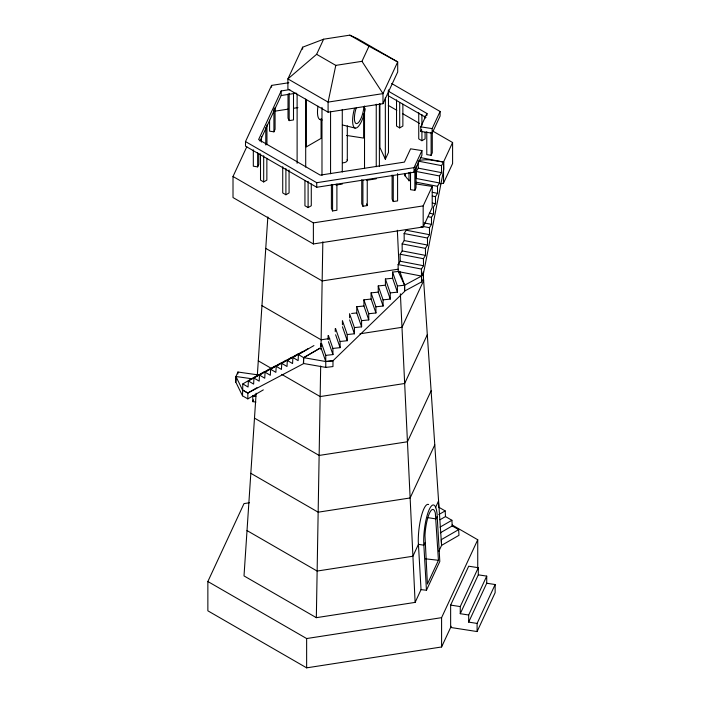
<?xml version="1.0" encoding="UTF-8"?>
<svg xmlns="http://www.w3.org/2000/svg" width="703" height="703" viewBox="0 0 703 703"><rect width="100%" height="100%" fill="white"/><g stroke="black" fill="none" stroke-linecap="round" stroke-linejoin="round"><path stroke-width="1.05" d="M428.619 504.526A26.046 6.239 -83.5 0 0 421.607 515.246A26.046 6.239 -83.5 0 0 418.276 541.644L421.035 589.632L415.121 602.392L316.332 617.673L320.682 366.008M320.963 349.637L322.835 241.779M235.637 382.309L235.944 376.5L237.948 372.028L257.474 374.804M237.851 373.97L237.948 372.028M263.326 389.875L247.834 398.882L242.5 395.824L242.825 383.908L258.317 374.901M263.88 371.966L248.387 380.973L248.062 387.028L242.825 383.908M269.442 369.031L253.95 378.038L253.625 384.093L248.387 380.973M275.005 366.096L259.512 375.103L259.187 381.158L253.95 378.038M280.567 363.161L265.075 372.168L264.75 378.223L259.512 375.103M286.13 360.226L270.637 369.242L270.312 375.288L265.075 372.168M291.692 357.291L276.2 366.307L275.875 372.353L270.637 369.242M298.169 353.829L281.762 363.372L281.437 369.418L276.2 366.307M302.817 351.43L287.325 360.437L287 366.491L281.762 363.372M308.38 348.495L292.887 357.502L292.562 363.556L287.325 360.437M313.942 345.56L298.45 354.567L298.125 360.621L292.887 357.502M399.77 271.305L404.603 285.216L404.647 291.394L332.985 360.771L332.967 366.571L325.779 367.397L303.626 363.513L303.626 357.651L320.085 348.143L303.687 357.686L303.362 363.741L247.728 393.082L242.5 389.963L235.944 376.5L252.219 378.812M256.138 393.258L244.011 575.915L316.332 617.673M257.28 375.973L267.843 216.946M349.813 35.15L368.978 46.213L361.966 61.328L335.788 65.379L328.09 102.102L328.09 112.181L382.986 103.684L397.696 71.996L397.696 61.917L357.511 38.718L349.813 35.15L323.635 39.201L302.615 47.206L287.905 78.903L287.905 88.973L328.09 112.181M255.892 402.081L252.764 401.641L253.511 399.849M289.812 89.606L281.174 90.942L258.625 139.546L320.243 175.126L404.418 162.103L410.587 148.825L421.941 150.583L421.941 155.161L414.023 172.226L316.728 187.27L245.505 146.154L245.505 141.575L271.578 85.397L288.871 82.726M416.202 183.729A22.074 12.751 0 0 0 418.109 184.256L432.204 186.436L432.204 207.499L423.171 226.964L313.38 243.95L233.009 197.552L233.009 176.488L246.797 146.769M260.005 141.145L281.174 95.52L281.174 90.942M253.317 149.818L253.317 166.198L257.658 166.875L258.818 164.37L258.818 153.447M269.583 120.239L269.583 131.162L273.915 131.83L275.075 129.334L275.075 107.489M368.978 46.213L397.696 61.917L382.986 93.613L328.09 102.102L287.905 78.903L316.622 54.316L323.635 39.201M379.901 103.578L379.901 147.481L385.341 159.203L388.478 152.437L388.478 89.879M451.194 626.268L441.589 646.971L306.64 667.85L207.86 610.819L207.86 581.513L244.011 503.603L249.416 502.768M391.659 83.508L440.096 111.469L440.096 116.048L432.143 133.183L420.781 131.426L420.781 126.848L426.976 113.499L388.109 91.056M420.781 131.426L421.668 129.519M414.023 172.226L414.023 167.639L421.941 150.583M432.143 133.183L432.143 128.605L440.096 111.469M410.517 172.191L410.517 189.669L414.858 190.337L416.018 187.842L416.018 165.996M426.783 131.698L426.783 154.634L431.115 155.301L432.275 152.797L432.275 132.05M420.992 226.7L423.171 226.964L423.171 205.9L432.204 186.436M440.509 183.799L443.523 183.105L443.523 162.042L452.591 142.516L432.732 131.048M443.523 183.105L452.591 163.579L452.591 142.516M423.645 280.629L401.984 327.308L359.945 333.811M427.31 334.698L404.664 383.495L320.155 396.571L281.718 374.383M431.115 390.789L407.45 441.774L319.136 455.439L254.486 418.109M434.779 444.858L410.13 497.961L318.151 512.188L250.822 473.312M435.412 507.777L438.584 500.94M425.016 542.698L423.856 545.194L418.434 544.359L412.916 556.24L317.132 571.056L247.017 530.572M437.204 516.424L436.053 518.919L427.477 517.593M438.892 551.17L441.589 545.352L441.264 539.676L458.646 529.64L458.971 535.317L441.589 545.352L423.057 271.999M438.435 560.291L427.398 584.07L424.972 535.466A21.547 5.158 -83.5 0 1 429.515 513.12A21.547 5.158 -83.5 0 1 435.342 513.137L438.435 560.291L425.464 558.823M426.449 590.248L439.806 561.477L437.038 513.48A26.046 6.239 -83.5 0 0 429.296 509.411A26.046 6.239 -83.5 0 0 423.689 542.25L426.449 590.248L421.035 589.632M441.589 646.971L441.589 617.665L477.741 539.755L452.099 524.948M495.14 584.536L477.1 623.42L468.681 622.12L486.722 583.235L495.14 584.536L495.14 592.673L477.1 631.558L450.641 627.463L450.641 605.098L468.69 566.214L478.304 567.699L478.304 574.817L460.263 613.701L468.681 615.002L486.722 576.117L478.304 574.817M460.263 613.701L460.263 606.584L478.304 567.699M421.51 281.947L423.478 278.608L423.478 272.746L421.51 276.077L421.51 281.947L404.603 291.077L404.603 285.216L398.241 271.516M420.412 157.577L443.725 162.077L441.484 165.618L441.572 172.639L439.48 175.961L439.568 182.982L416.255 178.492L416.167 171.47L418.267 168.149L418.188 162.129M443.725 162.077L443.813 169.098L423.61 272.755L421.51 276.077L398.206 271.586L398.109 264.565L400.209 261.244L400.121 254.222L402.213 250.901L402.125 243.879L404.216 240.558L404.128 233.528L406.229 230.206L429.533 234.705L429.445 227.684L431.545 224.362L431.449 217.341L433.549 214.02L433.461 206.998L435.552 203.668L435.465 196.647L437.565 193.325L437.468 186.304L439.568 182.982M398.733 271.411L392.564 272.07L397.397 285.98L404.603 285.216L421.51 276.077L421.422 269.056L423.522 265.734L423.426 258.713L425.526 255.391L425.438 248.37L427.529 245.048L427.442 238.027L429.533 234.705M247.728 393.082L256.947 387.722M260.514 153.895L260.514 180.109L263.687 181.936L266.859 180.109L266.859 158.263M396.527 99.852L396.527 126.065L399.699 127.902L402.872 126.065L402.872 104.22M282.729 166.716L282.729 192.93L285.901 194.766L289.074 192.93L289.074 169.994M418.742 112.682L418.742 138.895L421.914 140.723L425.087 138.895L425.087 132.34M304.935 180.636L304.935 205.759L308.107 207.587L311.28 205.759L311.28 183.914M438.769 514.596L445.175 510.905L445.5 516.573L451.906 520.273L452.24 525.941L458.646 529.64M440.008 519.745L445.5 516.573M440.016 527.136L451.906 520.273M440.342 532.812L452.24 525.941M281.174 95.52L296.288 93.183M274.267 111.267L288.265 109.106M293.643 108.271L297.949 107.603M288.01 94.079L288.01 118.113L289.17 120.617L293.502 119.941L293.502 92.638M245.505 141.575L316.728 182.692L414.023 167.639M335.885 185.047L342.282 184.063M366.65 180.293L376.246 178.808M331.403 184.414L331.403 208.448L332.563 210.944L336.904 210.276L336.904 184.063M361.746 179.722L361.746 203.747L362.915 206.251L367.247 205.584L367.247 179.37M392.098 175.029L392.098 199.054L393.258 201.559L397.59 200.891L397.59 173.579M233.009 176.488L313.38 222.886L423.171 205.9M398.118 269.196L322.159 280.945L265.752 248.379M329.76 338.477L321.139 339.813L261.955 305.647M207.86 581.513L306.64 638.544L441.589 617.665M385.393 279.003L392.599 278.239L397.432 292.158L390.227 292.914L385.393 279.003L385.437 285.181L390.27 299.091L383.065 299.856L378.232 285.945L385.437 285.181M371.061 292.879L378.267 292.114L383.109 306.033L375.903 306.798L371.061 292.879L371.105 299.056L375.938 312.967L368.732 313.731L363.899 299.821L371.105 299.056M356.729 306.754L363.943 305.998L368.776 319.909L361.57 320.673L356.729 306.754L356.773 312.932L361.606 326.842L354.4 327.607L349.567 313.696L349.593 317.809M351.623 313.476L356.773 312.932M342.431 324.751L342.405 320.63L347.238 334.549L354.444 333.784L354.4 327.607M335.586 328.565L340.076 341.482L347.282 340.718L347.238 334.549M328.415 335.507L332.906 348.424L340.111 347.66L340.076 341.482M321.596 343.433L325.744 355.358L332.95 354.593L332.906 348.424M252.632 395.763L255.883 396.228L252.764 395.78L252.764 401.641M420.781 126.848L432.143 128.605M346.526 135.433L363.618 138.078L363.618 113.939M443.523 162.042L429.428 159.862A22.074 12.751 0 0 0 419.041 160.548M450.641 605.098L460.263 606.584M303.626 357.651L325.779 361.535L332.985 360.771L325.779 361.535L321.289 348.618M418.171 161.119L441.484 165.618M418.267 168.149L441.572 172.639M416.167 171.47L439.48 175.961M416.281 182.218L437.468 186.304M432.266 192.306L437.565 193.325M432.283 196.04L435.465 196.647M432.38 203.062L435.552 203.668M429.313 213.202L433.549 214.02M428.276 216.726L431.449 217.341M424.129 222.93L431.545 224.362M423.092 226.454L429.445 227.684M404.128 233.528L427.442 238.027M404.216 240.558L427.529 245.048M402.125 243.879L425.438 248.37M402.213 250.901L425.526 255.391M400.121 254.222L423.426 258.713M400.209 261.244L423.522 265.734M398.109 264.565L421.422 269.056M320.041 119.51L322.167 120.028M342.396 124.958L355.173 128.078M242.5 389.963L247.834 393.021L247.834 398.882M316.622 54.316L335.788 65.379M388.109 95.634L426.027 117.533M388.293 105.397L396.8 110.309M402.476 113.578L419.498 123.412M258.291 360.85L271.411 368.425M445.175 510.905L438.769 507.206L438.435 501.529M298.45 354.567L303.687 357.686M361.966 61.328L382.986 93.613L382.986 103.684M242.5 395.824L235.944 382.362L235.944 376.5M366.474 203.914L367.247 205.584M349.611 319.874L354.444 333.784M342.44 326.807L347.282 340.718M335.621 334.742L340.111 347.66M328.459 341.676L332.95 354.593M397.344 230.25L398.944 263.643M400.385 293.845L415.121 602.392M397.397 285.98L397.432 292.158M392.564 272.07L392.599 278.239M390.227 292.914L390.27 299.091M383.065 299.856L383.109 306.033M378.232 285.945L378.267 292.114M375.903 306.798L375.938 312.967M368.732 313.731L368.776 319.909M363.899 299.821L363.943 305.998M361.57 320.673L361.606 326.842M335.243 328.6L335.261 331.684M328.081 335.542L328.108 339.654M325.744 355.358L325.779 367.397M320.92 343.503L320.937 346.597M486.722 576.117L486.722 583.235M477.741 539.755L477.741 569.061M477.1 623.42L477.1 631.558M468.681 615.002L468.681 622.12M431.115 132.366L431.115 155.301M426.976 113.499L426.976 115.336M425.087 115.951L425.087 118.139M421.914 114.51L421.914 125.433M421.914 130.89L421.914 140.723M414.858 169.59L414.858 190.337M409.014 172.455L409.014 180.961M404.884 176.031L404.884 173.905L405.113 175.24A22.074 12.751 0 0 0 409.708 180.662M399.699 102.779L399.699 127.902M393.258 175.346L393.258 201.559M385.341 97.743L385.341 159.203M379.383 104L379.383 166.549M376.246 104.185L376.246 166.734M364.523 105.995L364.523 168.553M362.915 180.038L362.915 206.251M347.308 125.855L347.308 160.205M342.282 109.44L342.282 171.989M332.563 184.731L332.563 210.944M330.559 111.25L330.559 173.799M321.983 107.392L321.983 175.434M321.078 118.622L321.078 138.377L306.218 146.962L306.218 99.773M316.728 182.692L316.728 187.27M313.38 222.886L313.38 243.95M308.107 181.374L308.107 207.587M306.64 638.544L306.64 667.85M305.7 99.088L305.7 167.129M302.615 47.206L302.615 49.228M297.114 94.14L297.114 163.272M289.17 93.306L289.17 120.617M285.901 168.553L285.901 194.766M273.915 108.895L273.915 131.83M271.578 85.397L271.578 87.234M266.947 125.002L266.947 144.669M265.787 127.507L265.787 144.985M263.687 155.723L263.687 181.936M261.454 136.663L261.454 142.129M257.658 152.674L257.658 166.875M347.15 159.537A4.49 2.592 0 0 1 342.818 162.797M321.517 119.282A16.828 5.343 -76.3 0 1 317.984 106.162M365.209 108.737A16.828 5.343 -76.3 0 1 355.516 128.122A16.828 5.343 -76.3 0 1 354.532 108.332M363.873 106.601A12.215 3.884 -76.3 0 1 356.781 123.614A12.215 3.884 -76.3 0 1 356.272 107.761"/></g></svg>
